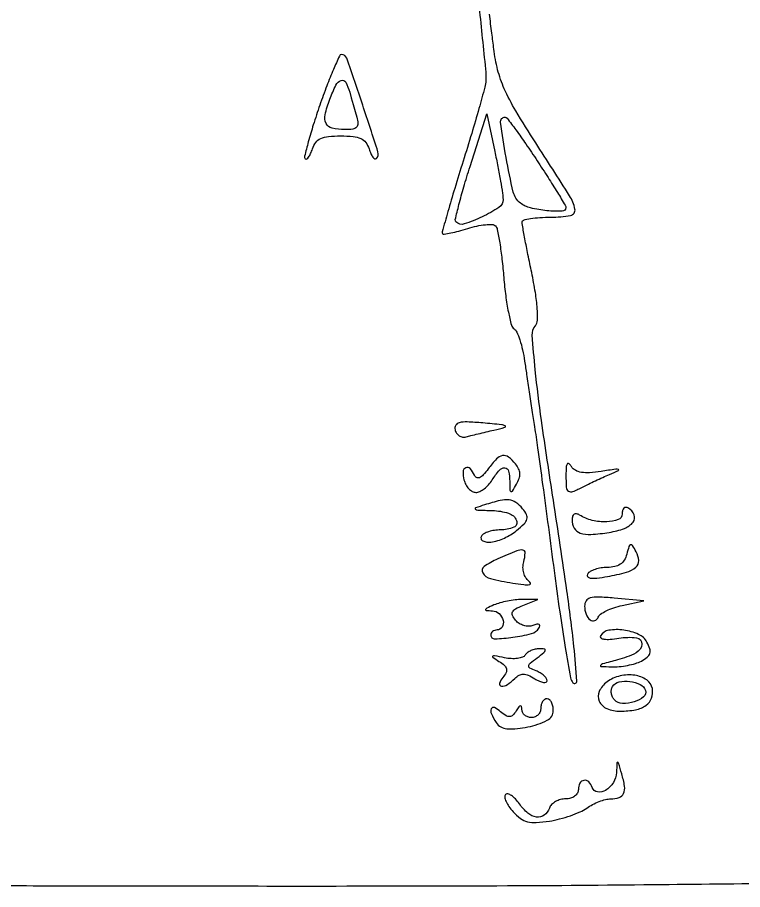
# Model space of a CAD drawing. Extents: x 24 to 1546, y 0 to 2379.
# Drawn here: x 886.3 to 1002.3, y 577.5 to 716.9 of the extents above; entities that cross this region are included whole.
import ezdxf

# ---------------------------------------------------------------- set-up
doc = ezdxf.new("R2010")
doc.units = 0
doc.header["$MEASUREMENT"] = 0
doc.layers.get('0').update_dxf_attribs({"linetype": 'CONTINUOUS'})

msp = doc.modelspace()

# ---------------------------------------------------------------- linework, layer by layer
for points in [[(669.79548, 1002.302636, -0.00002), (669.596685, 899.530331, -0.000025), (669.388942, 796.915146, -0.198373)], [(682.11066, 576.138525, -0.000014), (730.176508, 576.301627, -0.000501)], [(865.226909, 595.505145, -0.000225), (865.252986, 671.754424, -0.000174), (865.340345, 748.426331, -0.259545)], [(1010.273355, 725.431905, -0.004219), (1010.527159, 705.091334, -0.000483), (1010.668001, 659.258202, -0.000687), (1010.696658, 620.109264, -0.002945), (1010.544183, 596.772065, -0.000817), (1010.307211, 579.916528, -0.252289), (1009.668001, 578.773652, -0.139736), (1008.644128, 578.469337, -0.00019), (987.913413, 578.244391, -0.001588), (964.650721, 578.074686, -0.000976), (937.25, 578.015313, -0.000438), (892.915979, 578.044662, -0.005704), (876.426587, 578.258175, -0.006876)], [(960.136402, 718.48647, -0.000608), (961.144033, 708.68134, -0.034646), (961.202186, 706.860498, -0.056213), (961.037138, 705.765798, -0.003043), (960.110001, 702.390039, -0.004715), (958.942425, 698.383312, -0.003421), (957.570107, 693.944197, 0.002993), (956.222785, 689.599123, 0.004865), (955.136685, 685.891475, 0.00107), (954.227257, 682.644568, 0.270404), (954.300487, 682.36618, 0.244077), (954.55186, 682.286598, 0.008338), (955.599597, 682.486862, 0.013968), (956.860841, 682.786795, 0.009095), (958.3, 683.2, -0.021937), (959.769581, 683.581382, -0.02967), (961.126129, 683.787412, -0.029935), (962.225548, 683.822111, -0.191567), (962.727516, 683.605817, -0.149324), (963.041137, 683.016336, -0.007767), (963.42353, 680.877926, -0.011738), (963.783837, 678.282476, -0.008214), (964.072909, 675.343394, 0.012031), (964.384077, 672.409744, 0.017255), (964.811522, 669.830636, 0.013154), (965.286992, 667.753716, 0.190835), (965.722073, 667.155097, -0.150236), (966.16186, 666.640722, -0.023187), (966.643984, 665.37056, -0.024117), (967.083544, 663.771035, -0.018866), (967.409907, 662, 0.000802), (967.726089, 659.851429, 0.000371), (968.143664, 657.059375, 0.000368), (968.586812, 654.12597, 0.000511), (968.98824, 651.5, -0.003649), (969.479563, 648.145171, -0.000766), (970.287238, 642.26875, -0.000803), (971.202842, 635.448453, -0.00076), (972.113539, 628.5, 0.00376), (973.016405, 621.917967, 0.005739), (973.908192, 616.222494, 0.002301), (974.748188, 611.369696, 0.137753), (975.131097, 610.576575, 0.713755), (975.758216, 610.836239, 0.011299), (975.290131, 616.384714, 0.009275), (974.168945, 625.285221, 0.002327), (972.004193, 639.754297, -0.002677), (970.10518, 652.508246, -0.009937), (969.111421, 660.574495, -0.008839), (968.639116, 666.115622, -0.191101), (969.129493, 667.644934, 0.16573), (969.458703, 668.52097, 0.025179), (969.422008, 670.416731, 0.022827), (969.128577, 672.949328, 0.01117), (968.536066, 676.144934, -0.001887), (967.948093, 679.017469, -0.002731), (967.452135, 681.559762, -0.001399), (967.049525, 683.718286, -0.045159), (967.000818, 684.25, -0.342726), (967.228915, 684.544343, -0.022443), (968.353543, 684.779688, -0.025055), (969.840923, 684.945933, -0.015304), (971.606989, 685, 0.044383), (974.771017, 685.281412, 0.421233), (975.45856, 686.295003, 0.091022), (974.608885, 688.404741, 0.002434), (969.181188, 696.886158, -0.008945), (965.990641, 702.017732, -0.02961), (964.157149, 705.546727, -0.041396), (963.09548, 708.574783, -0.035844), (962.483265, 711.886158, 0.004485), (962.176285, 714.429209, 0.002682), (961.768018, 717.447071, 0.002685)], [(563.917736, 301.759581, -0.00001), (564.039235, 350.115363, -0.198254)], [(330.47682, 18.883074, 0.000013), (445.994116, 18.943074, 0.000017), (561.276547, 19.009838, 0.139128)]]:
    msp.add_lwpolyline(points, format="xyb")
for points in [[(934.651345, 702.906958, 0.006703), (933.613431, 699.76997, 0.010577), (932.816518, 697.049567, 0.004847), (932.219152, 694.749642, 0.263299), (932.335069, 694.331598, 0.359601), (932.570088, 694.309205, 0.088691), (932.869198, 694.600597, 0.052133), (933.189, 695.162559, 0.026474), (933.476082, 695.924639, -0.086156), (934.00412, 696.940846, -0.123011), (934.794258, 697.573163, -0.083633), (936.024757, 697.904764, -0.024093), (938, 698, -0.024093), (939.975243, 697.904764, -0.083633), (941.205742, 697.573163, -0.123011), (941.99588, 696.940846, -0.086156), (942.523918, 695.924639, 0.028152), (942.813112, 695.16469, 0.055757), (943.139503, 694.609298, 0.096959), (943.44757, 694.330943, 0.344442), (943.69455, 694.361217, 0.280826), (943.956544, 695.441882, 0.003086), (941.508252, 702.933239, 0.002924), (938.962624, 710.416575, 0.319516), (938.142847, 711, 0.293503), (937.785616, 710.770535, 0.005389), (936.831394, 708.622669, 0.011432), (935.774137, 706.009326, 0.00716)], [(939.432612, 705), (939.690904, 704.089541), (940, 703), (940.309096, 701.910459), (940.567388, 701, -0.052641), (940.744662, 699.974927, -0.212224), (940.530722, 699.392783, -0.169713), (939.910424, 699.082244, -0.031993), (938.626405, 699, -0.058387), (936.619172, 699.235194, -0.22423), (935.662892, 699.999755, -0.17244), (935.504098, 701.390749, -0.03328), (936.250788, 703.853458, -0.023767), (937.230668, 706.11757, -0.194645), (938.052695, 706.853721, -0.36967), (938.788252, 706.574904, -0.056025)], [(963.956365, 687.827552, -0.258564), (963.300901, 686.568399, -0.034852), (960.610244, 685.045232, -0.034646), (957.74675, 683.9142, -0.280073), (956.431707, 684.23496, -0.26043), (956.323258, 684.618071, -0.003718), (956.912355, 687.013693, -0.009169), (957.681685, 689.827449, -0.00578), (958.677809, 693.084625), (961.3582, 701.5), (962.635465, 695.5, -0.004535), (963.127686, 693.080204, -0.005279), (963.550351, 690.771218, -0.004714), (963.868647, 688.812108, -0.031398)], [(969.409631, 694.032259, -0.003278), (971.168971, 691.323261, -0.005049), (972.651579, 688.954941, -0.001827), (973.896861, 686.903536, -0.136317), (974, 686.532259, -0.407298), (973.425802, 685.944307, -0.030575), (970.970983, 686.036318, -0.034654), (968.365121, 686.477938, -0.104023), (966.743956, 687.25, -0.173263), (965.593814, 689.021225, -0.01388), (964.441221, 694.563549, -0.010969), (963.561881, 700.178539, -0.45385), (964.280465, 701, -0.235266), (964.603781, 700.838956, -0.002994), (966.009411, 698.953226, -0.007963), (967.611167, 696.703116, -0.005044)], [(956.282411, 651.009352, 0.096156), (956.52075, 650.462472, 0.101014), (956.943151, 650.055554, 0.102979), (957.483994, 649.851885, 0.103883), (958.05939, 649.881896, -0.003706), (958.811483, 650.075316, -0.001115), (959.958071, 650.358433, -0.001118), (961.245777, 650.670299, -0.001214), (962.5, 650.967871, 0.008699), (964.248399, 651.410438, 0.651918), (964.281282, 651.627963, 0.117583), (963.738439, 651.814686, 0.002202), (960.72302, 652.095327, 0.010853), (958.202199, 652.263697, 0.07133), (956.945632, 652.140881, 0.205701), (956.390269, 651.722543, 0.186814)], [(961.583613, 644.75, -0.025049), (960.798367, 643.790424, -0.102651), (960.193988, 643.349478, -0.23381), (959.733013, 643.364994, -0.168222), (959.378308, 643.75, 0.080195), (958.700941, 644.804044, 0.326433), (957.998764, 644.952617, 0.285661), (957.565452, 644.307902, 0.072887), (957.710251, 643, 0.060533), (958.012759, 642.235295, 0.065493), (958.483503, 641.5875, 0.073868), (959.04346, 641.149209, 0.129885), (959.608157, 641, 0.114046), (960.224685, 641.142478, 0.049303), (960.946077, 641.5875, 0.045314), (961.652439, 642.234862, 0.045066), (962.232073, 643, -0.036885), (963.369938, 644.554124, -0.243174), (964.234123, 644.907319, -0.325061), (964.835153, 644.382639, -0.052807), (965.030409, 642.75, 0.00633), (965.066711, 641.363391, 0.292623), (965.221785, 641.140655, 0.366489), (965.453027, 641.214554, 0.007997), (966.1094, 642.302358, 0.050294), (966.525347, 643.217961, 0.093498), (966.63832, 644.022791, 0.099309), (966.448889, 644.780554, 0.062528), (965.956547, 645.552358, 0.055347), (964.817729, 646.651104, 0.212718), (963.883689, 646.877426, 0.160564), (962.913029, 646.347309, 0.029204)], [(974.015313, 643.75, 0.01815), (974.074936, 641.810208, 0.231662), (974.427984, 641.196894, 0.25151), (975.107731, 641.128423, 0.021126), (976.763569, 641.897167, -0.006847), (977.604961, 642.317396, -0.00305), (978.724298, 642.849029, -0.003018), (979.915849, 643.397339, -0.00408), (981, 643.877698, 0.006583), (982.409936, 644.510864, 0.674213), (982.401922, 644.668264, 0.121172), (981.97052, 644.708214, 0.002131), (979.640495, 644.348696, -0.022386), (977.810648, 644.141802, -0.057296), (976.480676, 644.203879, -0.084641), (975.537078, 644.527072, -0.127522), (974.905808, 645.118166, 0.074953), (974.506427, 645.578882, 0.452816), (974.230608, 645.539049, 0.129386), (974.058384, 645.018726, 0.014184)], [(961, 639, 0.008407), (959.561142, 638.512375, 0.604142), (959.533299, 638.315248, 0.147695), (959.945251, 638.17372, 0.002769), (962.25, 638.09968, -0.069701), (964.847133, 637.665214, -0.220021), (966.120681, 636.506854, -0.415552), (965.677997, 635.424047, -0.099077), (963.559017, 635, 0.037634), (962.57934, 634.926158, 0.041396), (961.653525, 634.70625, 0.045439), (960.906663, 634.384508, 0.130646), (960.5, 634, 0.44345), (960.718819, 633.242494, 0.154056), (961.990031, 633.051554, 0.065759), (964.167488, 633.696475, 0.065438), (966.106783, 634.885384, 0.022898), (967.33803, 635.979394, 0.131588), (967.780294, 636.722434, 0.187669), (967.710842, 637.445138, 0.056534), (967.095122, 638.385384, 0.063708), (966.009248, 639.398661, 0.131522), (964.931417, 639.806872, 0.085744), (963.491436, 639.705079, 0.017075)], [(983, 637.567435, -0.311622), (982.367569, 636.651234, -0.083674), (980.53685, 636.288701, -0.066477), (978.225059, 636.530508, -0.079315), (976.204772, 637.373444, 0.083268), (975.710703, 637.575046, 0.197852), (975.326697, 637.509371, 0.183574), (975.081187, 637.184833, 0.071255), (975, 636.618034, 0.128365), (975.35019, 635.276468, 0.18547), (976.282906, 634.501382, 0.098645), (978.01322, 634.275284, 0.022965), (980.939328, 634.606289, 0.048484), (983.370674, 635.241263, 0.138951), (984.769731, 636.258088, 0.270706), (984.928636, 637.40697, 0.157771), (984, 638.5, 0.138132), (983.620315, 638.608789, 0.191034), (983.29375, 638.480998, 0.139508), (983.073315, 638.115789, 0.066554)], [(963.109996, 630.35843, 0.048177), (960.91722, 629.139, 0.399969), (960.705115, 628.124141, 0.19587), (961.927946, 627.234377, 0.020116), (965.5, 626.502994, 0.009705), (967.268086, 626.24964, 0.061327), (968.1761, 626.249265, 0.44053), (968.337247, 626.475561, 0.189827), (968.106601, 626.82282, -0.100385), (967.595043, 627.359566, -0.073508), (967.262719, 628.11481, -0.067839), (967.145519, 628.995471, -0.063237), (967.262982, 629.897642, 0.044633), (967.505063, 631.337485, 0.404541), (967.135475, 631.783954, 0.12518), (966.167058, 631.648903, 0.005905)], [(983.740065, 631.114009, -0.074775), (983.336665, 630.173153, -0.104397), (982.706288, 629.513043, -0.095778), (981.818663, 629.127866, -0.054666), (980.652637, 629, 0.038524), (979.634236, 628.921418, 0.041941), (978.669447, 628.687515, 0.046034), (977.889552, 628.345125, 0.128585), (977.460582, 627.93622, 0.315282), (977.483418, 627.537844, 0.198698), (977.906787, 627.300798, 0.059654), (978.939085, 627.301871, 0.013991), (980.651565, 627.557512, 0.021531), (983.692782, 628.235103, 0.11264), (985.198857, 629.031882, 0.229944), (985.656172, 630.090381, 0.117028), (985.25007, 631.517633, 0.015915), (984.661642, 632.494772, 0.325333), (984.358045, 632.611783, 0.257465), (984.096893, 632.360985, 0.011465)], [(962.5, 623, 0.005675), (961.347994, 622.489401, 0.223503), (961.172505, 622.282091, 0.467319), (961.278423, 622.131074, 0.011173), (962.25, 622.070285, -0.181832), (963.330593, 621.613577, -0.143881), (963.971554, 620.507968, -0.196622), (963.815053, 619.463319, -0.264362), (963, 619, 0.078426), (962.617996, 618.939711, 0.090543), (962.29375, 618.765235, 0.100781), (962.076981, 618.505599, 0.124329), (962, 618.200801, 0.424166), (962.639427, 617.582666, 0.026487), (965.544248, 617.8355, 0.027873), (968.506608, 618.422176, 0.19387), (969.673313, 619.280427, 0.086707), (969.830359, 619.672943, 0.345667), (969.723289, 619.890137, 0.173129), (969.370633, 619.927057, 0.031976), (968.737158, 619.72938, -0.093914), (968.040148, 619.603172, -0.069832), (967.264805, 619.718442, -0.068103), (966.531932, 620.048385, -0.079933), (965.958968, 620.54944, -0.062647), (965.467146, 621.32083, -0.229445), (965.472005, 621.884571, -0.156761), (965.94779, 622.374558, -0.027071), (967.135855, 622.926613), (969.5, 623.873227), (967, 623.866328, 0.02808), (965.896904, 623.801275, 0.018787), (964.646875, 623.608999, 0.018945), (963.445761, 623.330203, 0.034989)], [(977, 622.816223, 0.089307), (977.232976, 621.522272, 0.136578), (977.898506, 620.605169, 0.266372), (978.637154, 620.492848, 0.223435), (979.191479, 621.074438, -0.167419), (979.550009, 621.542639, -0.034451), (980.46758, 622.063932, -0.032711), (981.670626, 622.547764, -0.025716), (983.026889, 622.916644), (986.5, 623.671951), (981.75, 624.093181, 0.011682), (979.173196, 624.261133, 0.076234), (977.887263, 624.118521, 0.185784), (977.246136, 623.651063, 0.144344)], [(979.536609, 618.059234, 0.391076), (979.599586, 617.73528, 0.127774), (980.094263, 617.53825, 0.052387), (981.084126, 617.518261, 0.019099), (982.477592, 617.690077, -0.065929), (985.30589, 617.772711, -0.403334), (986.161952, 616.759621, -0.265179), (985.22152, 615.335414, -0.052341), (982.25, 614.202692, 0.002084), (979.882308, 613.563264, 0.150741), (979.545741, 613.348877, 0.618644), (979.615789, 613.184861, 0.005611), (981.315741, 613.103352, 0.033343), (982.536353, 613.139947, 0.024493), (983.876282, 613.336444, 0.024932), (985.131166, 613.649446, 0.049316), (986.078454, 614.041987, 0.045246), (987.021766, 614.662483, 0.153019), (987.430146, 615.26605, 0.152211), (987.42216, 615.996795, 0.044621), (986.977529, 617.041987, 0.165534), (985.632557, 618.298248, 0.071961), (983.251671, 618.9817, 0.074476), (980.870644, 618.951198, 0.217258)], [(967.497732, 614.99633, -0.168811), (967.071966, 614.650087, -0.054307), (966.269833, 614.453982, -0.047042), (965.263432, 614.416472, -0.037768), (964.188715, 614.55945, 0.003807), (962.602696, 614.881197, 0.195235), (962.299514, 614.821918, 0.534934), (962.297796, 614.644602, 0.008339), (963.305451, 613.982398, -0.038916), (964.164112, 613.339723, -0.153788), (964.502241, 612.782361, -0.178704), (964.433998, 612.183989, -0.056433), (963.933007, 611.419278, 0.095547), (963.411999, 610.470563, 0.476946), (963.698788, 610.031278, 0.173012), (964.645851, 610.263325, 0.050664), (965.824959, 611.224959, -0.065036), (966.531986, 611.768617, -0.13284), (967.203002, 611.948189, -0.106323), (967.973789, 611.780274, -0.032987), (969.024959, 611.216486, 0.031436), (969.783143, 610.806808, 0.066606), (970.419832, 610.610184, 0.128858), (970.833445, 610.647423, 0.316116), (971, 610.884537, 0.153668), (970.875943, 611.278658, 0.056695), (970.485937, 611.720494, 0.049441), (969.919612, 612.13825, 0.041757), (969.25, 612.464431, -0.024497), (968.246744, 612.911025, -0.307548), (968.055599, 613.255758, -0.202378), (968.277534, 613.672017, -0.01179), (969.44113, 614.57142, 0.009497), (970.496455, 615.379433, 0.173029), (970.716531, 615.733842, 0.439831), (970.564698, 615.948466, 0.031602), (969.750147, 616, 0.05536), (969.079829, 615.925554, 0.049533), (968.415253, 615.705172, 0.052546), (967.854183, 615.380802, 0.097317)], [(980.586616, 610.686993, 0.124702), (979.3461, 609.187931, 0.221341), (979.334278, 607.616422, 0.191412), (980.572928, 606.428701, 0.098231), (982.718615, 606.015313, 0.045994), (985.152934, 606.25324, 0.106385), (986.835169, 606.967107, 0.152646), (987.7162, 608.115176, 0.135624), (987.839842, 609.619827, 0.19916), (986.927605, 611.009806, 0.113167), (985.023164, 611.751664, 0.094829), (982.678457, 611.650756, 0.10015)], [(986.726719, 609.334859, -0.310723), (986.426547, 608.308968, -0.096519), (984.933078, 607.510119, -0.082869), (983.0656, 607.259566, -0.190611), (981.786469, 607.813531, -0.085797), (981.452984, 608.286409, -0.075784), (981.279348, 608.864544, -0.07739), (981.287627, 609.456587, -0.096579), (981.481492, 609.970053, -0.203143), (982.506594, 610.69631, -0.084216), (984.236776, 610.778594, -0.084112), (985.899223, 610.285501, -0.201864)], [(970, 606.5, -0.099038), (969.885486, 605.927543, -0.097945), (969.559375, 605.440625, -0.097945), (969.072457, 605.114514, -0.099038), (968.5, 605, -0.081749), (967.92593, 605.094491, -0.09112), (967.436127, 605.367188, -0.099323), (967.105752, 605.773192, -0.118755), (966.984687, 606.25, 0.05073), (966.928379, 606.743432, 0.409353), (966.755361, 606.85647, 0.185158), (966.489707, 606.688232, 0.018981), (966.060903, 606.064302, -0.050531), (965.518034, 605.372206, -0.190605), (965.026082, 605.147786, -0.156052), (964.448336, 605.300438, -0.03121), (963.576215, 605.936747, 0.061302), (962.564929, 606.58534, 0.428492), (962.073676, 606.399407, 0.210964), (962.086727, 605.609032, 0.03327), (962.848153, 604.211453, 0.246061), (964.575848, 603.215599, 0.06177), (967.922492, 603.494109, 0.063204), (971.03087, 604.568028, 0.285364), (972, 606.127808, 0.051443), (971.926102, 606.844158, 0.071368), (971.70625, 607.450044, 0.091409), (971.381686, 607.857292, 0.180832), (971, 608, 0.148195), (970.618646, 607.884432, 0.098894), (970.29375, 607.559375, 0.082425), (970.074694, 607.073457, 0.064853)], [(982.09968, 596.218615, -0.127693), (981.603209, 594.600355, -0.116682), (980.369549, 593.363247, -0.180117), (979.071868, 593.102804, -0.27964), (978.226637, 593.82009, 0.118521), (977.672393, 594.708674, 0.234128), (976.901442, 594.961759, 0.240036), (976.248052, 594.501254, 0.122026), (976, 593.5, -0.131307), (975.845225, 592.920798, -0.103496), (975.411436, 592.434603, -0.089187), (974.75506, 592.110922, -0.070174), (973.968615, 592, 0.068006), (973.149006, 591.888006, 0.06271), (972.364866, 591.559375, 0.06668), (971.732868, 591.073641, 0.104363), (971.361626, 590.5, -0.141739), (970.519498, 589.387647, -0.198658), (969.325824, 589.084156, -0.140316), (967.93206, 589.710001, -0.064821), (966.579705, 591.189668, 0.034031), (965.942449, 591.979241, 0.056818), (965.295738, 592.535332, 0.081208), (964.737989, 592.794256, 0.270836), (964.362465, 592.695798, 0.242571), (964.23181, 592.287145, 0.061353), (964.436953, 591.597312, 0.048675), (964.899147, 590.768839, 0.032364), (965.575901, 589.91613, 0.051521), (966.726715, 588.88151, 0.095269), (967.860525, 588.348615, 0.077206), (969.271031, 588.213794, 0.024943), (971.363206, 588.442088, 0.024438), (973.006321, 588.787895, 0.019906), (974.726376, 589.312638, 0.02035), (976.273723, 589.924586, 0.048466), (977.349276, 590.532089, -0.033412), (978.277788, 591.093998, -0.027515), (979.334192, 591.568801, -0.028365), (980.35626, 591.896948, -0.063573), (981.163489, 592, 0.079161), (982.524744, 592.216875, 0.212202), (983.237263, 592.859911, 0.145072), (983.390207, 594.02727, 0.03275), (982.942155, 596, 0.001657), (982.426883, 597.713412, 0.261066), (982.287127, 597.847479, 0.474169), (982.17497, 597.765421, 0.002485)]]:
    msp.add_lwpolyline(points, format="xyb", close=True)

doc.saveas('drawing.dxf')
